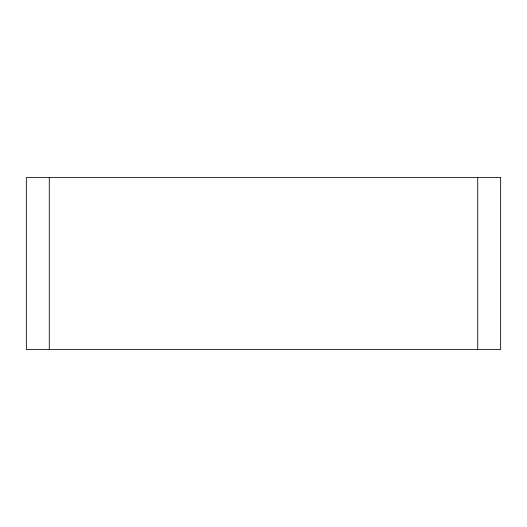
<?xml version="1.0" encoding="UTF-8"?>
<svg xmlns="http://www.w3.org/2000/svg" width="527" height="527" viewBox="0 0 527 527"><rect width="100%" height="100%" fill="white"/><g stroke="black" fill="none" stroke-linecap="round" stroke-linejoin="round"><path stroke-width="0.79" d="M477.726 177.527L477.726 349.473M49.274 177.527L49.274 349.473M500.65 177.527L26.35 177.527L26.35 349.473L500.65 349.473L500.65 177.527"/></g></svg>
